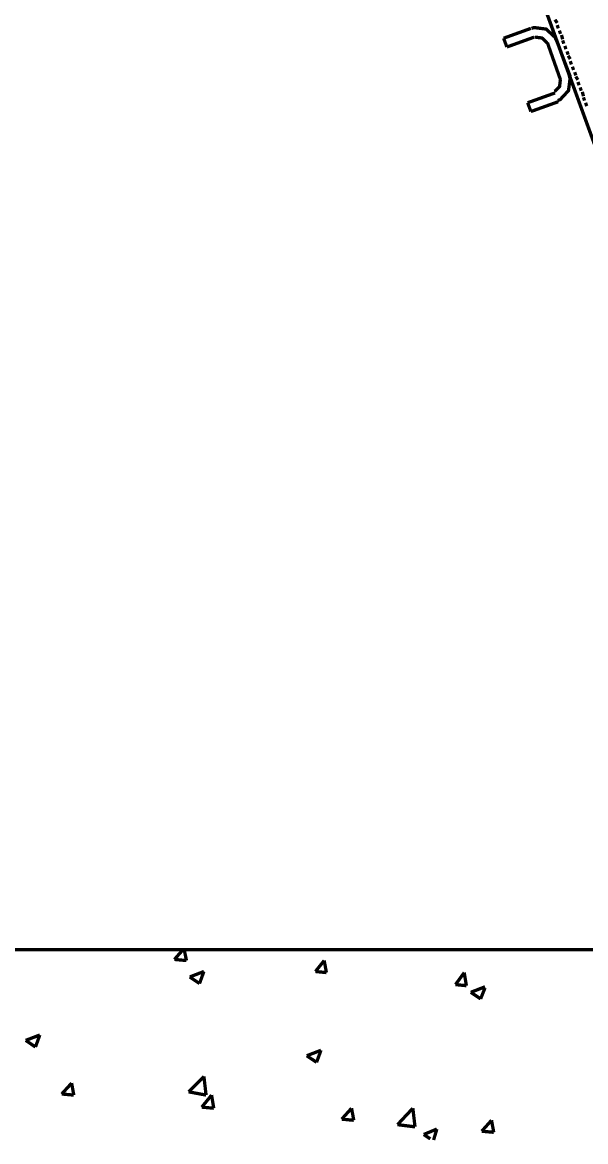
# Model space of a CAD drawing. Extents: x -2.4 to 13.4, y -16 to -5.
# Drawn here: x 1.52 to 2.379, y -13.245 to -11.54 of the extents above; entities that cross this region are included whole.
import ezdxf

# ---------------------------------------------------------------- set-up
doc = ezdxf.new("R2010")
doc.units = 0
doc.header["$MEASUREMENT"] = 0
doc.dimstyles.get("Standard").update_dxf_attribs({"dimtxt": 0.18, "dimasz": 0.18, "dimexe": 0.18, "dimexo": 0.0625, "dimgap": 0.09, "dimtad": 0, "dimtih": 1, "dimtoh": 1, "dimdec": 4, "dimzin": 0, "dimdsep": 46, "dimtxsty": 'Standard', "dimcen": 0.09, "dimadec": 0, "dimazin": 0, "dimtfac": 1, "dimtdec": 4, "dimtofl": 0, "dimtmove": 0, "dimatfit": 3, "dimfxl": 1, "dimtolj": 1, "dimtzin": 0, "dimarcsym": 0})

# ---------------------------------------------------------------- blocks, each defined once
blk = doc.blocks.new('*D4')
at = {"color": 0, "linetype": 'Continuous', "lineweight": -2, "transparency": 16777216}
for p, q in [((1.5941, -7.2184), (0.1037, -7.2184)), ((0.2837, -7.3984), (0.2837, -9.9053)), ((0.2837, -12.7722), (0.2837, -10.2653)), ((0.7845, -12.9522), (0.1037, -12.9522))]:
    blk.add_line(p, q, dxfattribs=at)
at = {"color": 0, "linetype": 'Continuous', "transparency": 16777216}
for points in [[(0.2537, -7.3984), (0.3137, -7.3984), (0.2837, -7.2184)], [(0.2537, -12.7722), (0.3137, -12.7722), (0.2837, -12.9522)]]:
    blk.add_solid(points, dxfattribs=at)
at = {"layer": 'Defpoints', "color": 0, "linetype": 'Continuous', "transparency": 16777216}
for p in [(1.6566, -7.2184), (0.2837, -12.9522), (0.847, -12.9522)]:
    blk.add_point(p, dxfattribs=at)
at = {"color": 0, "linetype": 'Continuous', "transparency": 16777216, "insert": (0.2837, -10.0853), "char_height": 0.18, "attachment_point": 5}
blk.add_mtext('\\A1;varD', dxfattribs=at)

msp = doc.modelspace()

# ---------------------------------------------------------------- linework, layer by layer
at = {"color": 0, "const_width": 0.005}
for points in [[(3.74199, -12.95219), (2.83868, -12.95219), (0.85698, -7.50883), (1.65538, -7.21884)], [(2.83868, -12.95219), (1.36198, -8.89381)], [(2.33538, -11.54052), (2.33198, -11.53552)], [(2.33698, -11.54881), (2.33538, -11.54383)], [(2.29528, -11.54881), (2.25368, -11.56384)], [(2.30028, -11.56216), (2.25868, -11.57719)], [(2.33358, -11.56634), (2.33218, -11.56255), (2.31848, -11.5499), (2.29998, -11.54752), (2.29618, -11.54893)], [(2.31948, -11.57149), (2.31878, -11.56965), (2.31218, -11.56347), (2.30308, -11.56233), (2.30138, -11.56304)], [(2.34038, -11.55718), (2.33868, -11.55218)], [(2.34368, -11.56552), (2.34198, -11.55886)], [(2.25368, -11.56384), (2.25868, -11.57719)], [(2.32038, -11.57052), (2.34038, -11.62716)], [(2.33368, -11.56552), (2.35528, -11.62218)], [(2.34538, -11.5722), (2.34368, -11.56716)], [(2.34868, -11.58051), (2.34698, -11.57551)], [(2.35198, -11.58886), (2.35038, -11.58387)], [(2.35528, -11.59554), (2.35198, -11.59048)], [(2.35698, -11.60383), (2.35528, -11.59884)], [(2.36028, -11.61219), (2.35868, -11.60719)], [(2.33098, -11.64463), (2.33278, -11.64393), (2.33898, -11.6373), (2.34008, -11.6283), (2.33948, -11.62651)], [(2.33618, -11.65873), (2.33988, -11.65733), (2.35258, -11.64365), (2.35498, -11.62509), (2.35358, -11.62136)], [(2.36368, -11.62048), (2.36198, -11.61549)], [(2.36698, -11.62716), (2.36368, -11.62218)], [(2.36868, -11.63551), (2.36698, -11.63052)], [(2.33198, -11.64718), (2.29028, -11.66215)], [(2.37198, -11.64381), (2.37038, -11.63883)], [(2.37538, -11.65218), (2.37368, -11.6455)], [(2.29528, -11.6755), (2.29028, -11.66215)], [(2.33698, -11.66052), (2.29528, -11.6755)], [(2.37698, -11.65884), (2.37538, -11.65386)], [(2.38038, -11.6672), (2.37868, -11.66215)], [(7.8537, -12.95219), (0.84698, -12.95219)], [(1.75198, -12.96716), (1.76528, -12.95219)], [(1.77038, -12.96884), (1.76698, -12.95219)], [(1.75198, -12.96716), (1.77038, -12.96884)], [(1.96698, -12.98551), (1.98028, -12.96884)], [(1.98368, -12.98719), (1.98028, -12.96884)], [(1.77538, -12.99386), (1.79698, -12.98551)], [(1.77538, -12.99386), (1.79028, -13.00384)], [(1.79028, -13.00384), (1.79698, -12.98551)], [(1.96698, -12.98551), (1.98368, -12.98719)], [(2.18038, -13.00552), (2.19368, -12.98719)], [(2.19698, -13.00715), (2.19368, -12.98719)], [(2.18038, -13.00552), (2.19698, -13.00715)], [(2.20368, -13.01719), (2.22538, -13.00883)], [(2.21868, -13.02718), (2.22538, -13.01051)], [(2.20368, -13.01719), (2.21868, -13.02718)], [(1.52538, -13.09048), (1.54698, -13.08219)], [(1.52538, -13.09048), (1.54028, -13.10052)], [(1.54028, -13.10052), (1.54698, -13.08219)], [(1.95368, -13.11387), (1.97538, -13.10551)], [(1.95368, -13.11387), (1.96868, -13.12386)], [(1.96868, -13.12386), (1.97538, -13.10551)], [(1.77368, -13.16883), (1.79698, -13.1455)], [(1.80028, -13.17381), (1.79698, -13.1455)], [(1.58028, -13.17219), (1.59538, -13.15554)], [(1.59868, -13.17381), (1.59538, -13.15554)], [(1.58028, -13.17219), (1.59868, -13.17381)], [(1.77368, -13.16883), (1.80028, -13.17381)], [(1.79368, -13.19216), (1.80868, -13.17381)], [(1.81198, -13.19384), (1.80868, -13.17381)], [(1.79368, -13.19216), (1.81198, -13.19384)], [(2.00698, -13.21049), (2.02198, -13.19384)], [(2.02538, -13.21218), (2.02198, -13.19384)], [(2.09198, -13.21884), (2.11538, -13.19384)], [(2.11868, -13.22216), (2.11538, -13.19384)], [(2.00698, -13.21049), (2.02538, -13.21218)], [(2.22038, -13.22883), (2.23528, -13.21218)], [(2.23868, -13.23051), (2.23528, -13.21218)], [(2.09198, -13.21884), (2.11868, -13.22216)], [(2.13198, -13.23383), (2.15198, -13.22552)], [(2.14698, -13.24218), (2.15198, -13.22552)], [(2.22038, -13.22883), (2.23868, -13.23051)], [(2.13198, -13.23383), (2.14198, -13.24049)]]:
    msp.add_lwpolyline(points, dxfattribs=at)
for points in [[(2.00368, -12.95219), (2.00368, -12.95219)], [(1.81698, -12.97715), (1.81698, -12.97715)], [(1.89028, -12.96716), (1.89028, -12.96716)], [(2.22538, -12.96049), (2.22538, -12.96049)], [(1.93868, -12.98051), (1.93868, -12.98051)], [(2.07198, -12.98219), (2.07198, -12.98219)], [(1.59538, -13.00216), (1.59538, -13.00216)], [(1.62868, -13.00216), (1.62868, -13.00216)], [(1.75368, -13.00883), (1.75368, -13.00883)], [(1.76528, -13.01051), (1.76528, -13.01051)], [(1.91698, -13.00384), (1.91698, -13.00384)], [(1.76698, -13.02218), (1.76698, -13.02218)], [(1.91368, -13.01551), (1.91368, -13.01551)], [(2.07198, -13.02218), (2.07198, -13.02218)], [(2.30028, -13.0205), (2.30028, -13.0205)], [(1.59038, -13.04052), (1.59038, -13.04052)], [(1.61368, -13.04383), (1.61368, -13.04383)], [(1.65868, -13.0422), (1.65868, -13.0422)], [(2.11368, -13.04551), (2.11368, -13.04551)], [(2.18868, -13.03552), (2.18868, -13.03552)], [(2.23198, -13.02886), (2.23198, -13.02886)], [(2.37198, -13.04052), (2.37198, -13.04052)], [(1.81698, -13.04881), (1.81698, -13.04881)], [(1.97698, -13.05549), (1.97698, -13.05549)], [(2.13528, -13.06216), (2.13528, -13.06216)], [(2.22198, -13.06048), (2.22198, -13.06048)], [(1.92528, -13.06884), (1.92528, -13.06884)], [(2.29368, -13.06884), (2.29368, -13.06884)], [(1.73868, -13.09384), (1.73868, -13.09384)], [(1.81198, -13.08387), (1.81198, -13.08387)], [(2.06868, -13.08051), (2.06868, -13.08051)], [(1.91368, -13.10215), (1.91368, -13.10215)], [(2.27368, -13.09884), (2.27368, -13.09884)], [(1.55028, -13.11886), (1.55028, -13.11886)], [(1.76368, -13.12218), (1.76368, -13.12218)], [(2.10038, -13.12884), (2.10038, -13.12884)], [(1.61028, -13.14381), (1.61028, -13.14381)], [(2.22198, -13.1372), (2.22198, -13.1372)], [(2.36868, -13.14051), (2.36868, -13.14051)], [(1.53538, -13.15386), (1.53538, -13.15386)], [(1.69538, -13.16052), (1.69538, -13.16052)], [(1.92528, -13.15716), (1.92528, -13.15716)], [(2.03538, -13.16215), (2.03538, -13.16215)], [(2.11028, -13.15218), (2.11028, -13.15218)], [(2.21868, -13.15884), (2.21868, -13.15884)], [(2.34538, -13.16384), (2.34538, -13.16384)], [(1.85368, -13.1672), (1.85368, -13.1672)], [(2.01368, -13.17381), (2.01368, -13.17381)], [(2.06538, -13.18049), (2.06538, -13.18049)], [(2.17198, -13.18049), (2.17198, -13.18049)], [(1.75198, -13.18716), (1.75198, -13.18716)], [(1.84698, -13.18716), (1.84698, -13.18716)], [(2.17198, -13.19384), (2.17198, -13.19384)], [(2.33028, -13.18716), (2.33028, -13.18716)], [(1.91038, -13.20219), (1.91038, -13.20219)], [(2.33198, -13.23051), (2.33198, -13.23051)], [(2.36538, -13.23887), (2.36538, -13.23887)]]:
    msp.add_lwpolyline(points, close=True, dxfattribs=at)

# ---------------------------------------------------------------- dimensions: what is measured, and where the dimension line sits
at = {"linetype": 'Continuous'}
dim = msp.add_linear_dim(base=(0.28371, -12.95219), p1=(1.6566, -7.21839), p2=(0.84698, -12.95219), angle=90, text='varD', dimstyle='Standard', dxfattribs=at)
dim.commit()
dim.dimension.update_dxf_attribs({"geometry": '*D4', "text_midpoint": (0.28371, -10.08529), "dimtype": 160})

doc.saveas('drawing.dxf')
